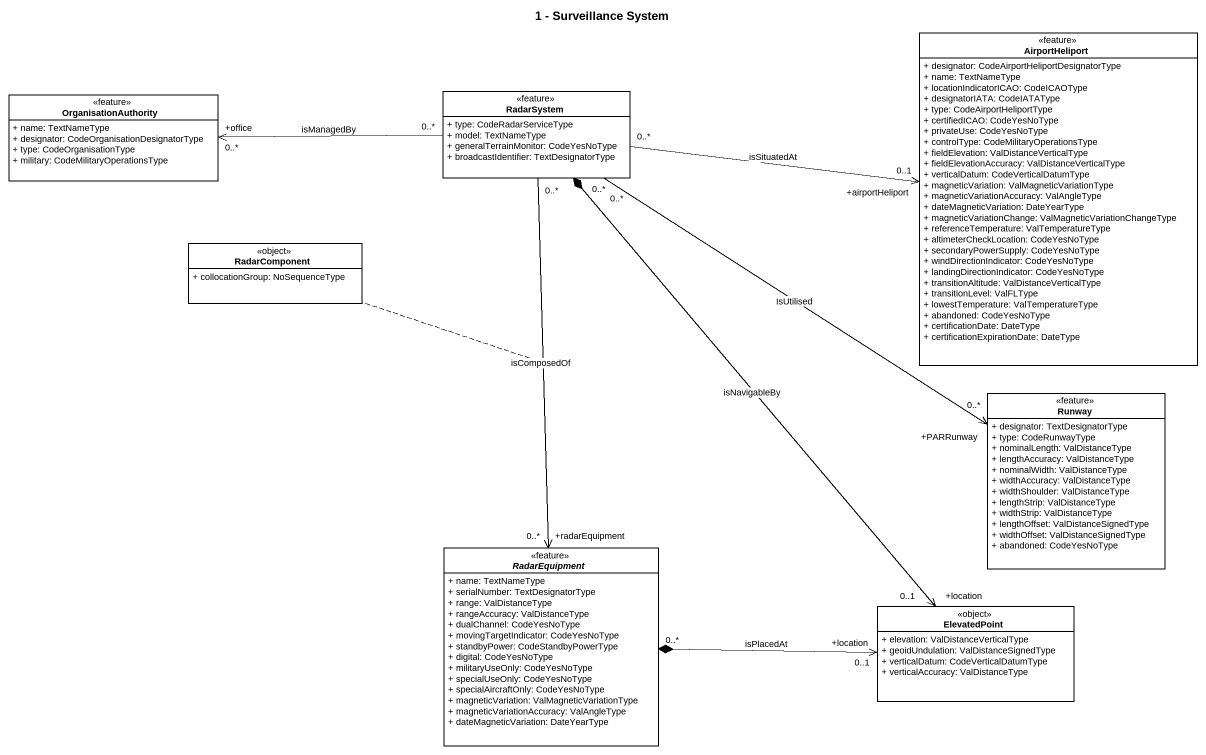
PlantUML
@startuml
title 1 - Surveillance System
hide circle
hide empty members
skinparam classAttributeIconSize 0
class AirportHeliport <<feature>> {
  + designator: CodeAirportHeliportDesignatorType
  + name: TextNameType
  + locationIndicatorICAO: CodeICAOType
  + designatorIATA: CodeIATAType
  + type: CodeAirportHeliportType
  + certifiedICAO: CodeYesNoType
  + privateUse: CodeYesNoType
  + controlType: CodeMilitaryOperationsType
  + fieldElevation: ValDistanceVerticalType
  + fieldElevationAccuracy: ValDistanceVerticalType
  + verticalDatum: CodeVerticalDatumType
  + magneticVariation: ValMagneticVariationType
  + magneticVariationAccuracy: ValAngleType
  + dateMagneticVariation: DateYearType
  + magneticVariationChange: ValMagneticVariationChangeType
  + referenceTemperature: ValTemperatureType
  + altimeterCheckLocation: CodeYesNoType
  + secondaryPowerSupply: CodeYesNoType
  + windDirectionIndicator: CodeYesNoType
  + landingDirectionIndicator: CodeYesNoType
  + transitionAltitude: ValDistanceVerticalType
  + transitionLevel: ValFLType
  + lowestTemperature: ValTemperatureType
  + abandoned: CodeYesNoType
  + certificationDate: DateType
  + certificationExpirationDate: DateType
}
class OrganisationAuthority <<feature>> {
  + name: TextNameType
  + designator: CodeOrganisationDesignatorType
  + type: CodeOrganisationType
  + military: CodeMilitaryOperationsType
}
class RadarSystem <<feature>> {
  + type: CodeRadarServiceType
  + model: TextNameType
  + generalTerrainMonitor: CodeYesNoType
  + broadcastIdentifier: TextDesignatorType
}
class RadarComponent <<object>> {
  + collocationGroup: NoSequenceType
}
class Runway <<feature>> {
  + designator: TextDesignatorType
  + type: CodeRunwayType
  + nominalLength: ValDistanceType
  + lengthAccuracy: ValDistanceType
  + nominalWidth: ValDistanceType
  + widthAccuracy: ValDistanceType
  + widthShoulder: ValDistanceType
  + lengthStrip: ValDistanceType
  + widthStrip: ValDistanceType
  + lengthOffset: ValDistanceSignedType
  + widthOffset: ValDistanceSignedType
  + abandoned: CodeYesNoType
}
abstract class RadarEquipment <<feature>> {
  + name: TextNameType
  + serialNumber: TextDesignatorType
  + range: ValDistanceType
  + rangeAccuracy: ValDistanceType
  + dualChannel: CodeYesNoType
  + movingTargetIndicator: CodeYesNoType
  + standbyPower: CodeStandbyPowerType
  + digital: CodeYesNoType
  + militaryUseOnly: CodeYesNoType
  + specialUseOnly: CodeYesNoType
  + specialAircraftOnly: CodeYesNoType
  + magneticVariation: ValMagneticVariationType
  + magneticVariationAccuracy: ValAngleType
  + dateMagneticVariation: DateYearType
}
class ElevatedPoint <<object>> {
  + elevation: ValDistanceVerticalType
  + geoidUndulation: ValDistanceSignedType
  + verticalDatum: CodeVerticalDatumType
  + verticalAccuracy: ValDistanceType
}
RadarSystem "0..*" -right-> "+airportHeliport\n0..1" AirportHeliport : isSituatedAt
RadarSystem "0..*" -left-> "+office\n0..*" OrganisationAuthority : isManagedBy
RadarSystem "0..*" --> "+PARRunway\n0..*" Runway : IsUtilised
RadarSystem "0..*" --> "+radarEquipment\n0..*" RadarEquipment : isComposedOf
(RadarSystem, RadarEquipment) .. RadarComponent
RadarSystem "0..*" *--> "+location\n0..1" ElevatedPoint : isNavigableBy
RadarEquipment "0..*" *-right-> "+location\n0..1" ElevatedPoint : isPlacedAt
@enduml
